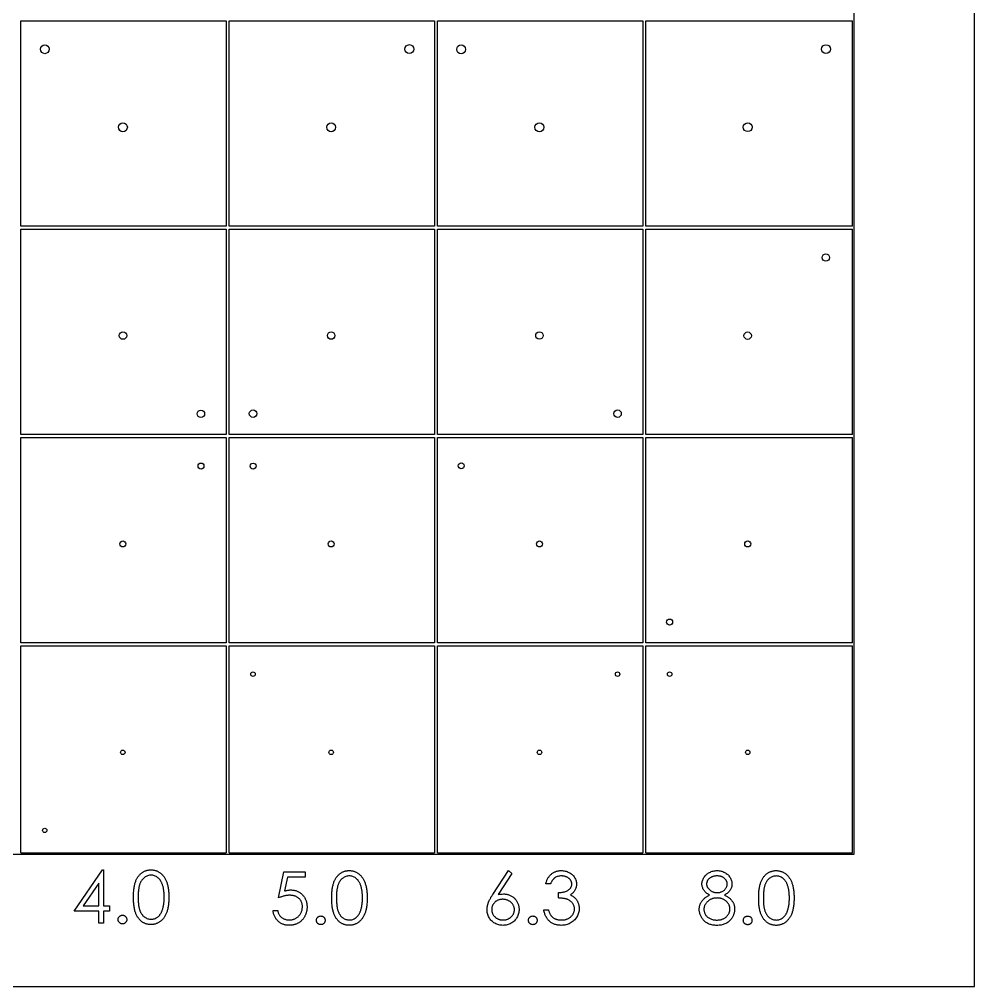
# Model space of a CAD drawing. Header units: millimetres. Extents: x -115 to 115, y -70 to 70.
# Drawn here: x 50.8 to 115, y -70 to -5 of the extents above; entities that cross this region are included whole.
import ezdxf

# ---------------------------------------------------------------- set-up
doc = ezdxf.new("R2010")
doc.units = ezdxf.units.MM

msp = doc.modelspace()

# ---------------------------------------------------------------- linework, layer by layer
at = {"color": 7, "linetype": 'Continuous', "lineweight": 25}
for p, q in [((115, -70), (115, 70)), ((106.893, -61.1), (106.893, 65.1)), ((50.893, -18.9), (50.893, -5.1)), ((50.893, -5.1), (64.693, -5.1)), ((64.693, -5.1), (64.693, -18.9)), ((64.893, -18.9), (64.893, -5.1)), ((64.893, -5.1), (78.693, -5.1)), ((78.693, -5.1), (78.693, -18.9)), ((78.893, -18.9), (78.893, -5.1)), ((78.893, -5.1), (92.693, -5.1)), ((92.693, -5.1), (92.693, -18.9)), ((92.893, -5.1), (106.793, -5.1)), ((92.893, -18.9), (92.893, -5.1)), ((106.793, -18.9), (106.793, -5.1)), ((64.693, -18.9), (50.893, -18.9)), ((50.893, -32.9), (50.893, -19.1)), ((50.893, -19.1), (64.693, -19.1)), ((64.693, -19.1), (64.693, -32.9)), ((78.693, -18.9), (64.893, -18.9)), ((64.893, -19.1), (78.693, -19.1)), ((64.893, -32.9), (64.893, -19.1)), ((78.693, -19.1), (78.693, -32.9)), ((92.693, -18.9), (78.893, -18.9)), ((78.893, -32.9), (78.893, -19.1)), ((78.893, -19.1), (92.693, -19.1)), ((92.693, -19.1), (92.693, -32.9)), ((106.793, -18.9), (92.893, -18.9)), ((92.893, -19.1), (106.793, -19.1)), ((92.893, -32.9), (92.893, -19.1)), ((106.793, -32.9), (106.793, -19.1)), ((64.693, -32.9), (50.893, -32.9)), ((50.893, -33.1), (64.693, -33.1)), ((50.893, -46.9), (50.893, -33.1)), ((64.693, -33.1), (64.693, -46.9)), ((78.693, -32.9), (64.893, -32.9)), ((64.893, -46.9), (64.893, -33.1)), ((64.893, -33.1), (78.693, -33.1)), ((78.693, -33.1), (78.693, -46.9)), ((92.693, -32.9), (78.893, -32.9)), ((78.893, -46.9), (78.893, -33.1)), ((78.893, -33.1), (92.693, -33.1)), ((92.693, -33.1), (92.693, -46.9)), ((106.793, -32.9), (92.893, -32.9)), ((92.893, -33.1), (106.793, -33.1)), ((92.893, -46.9), (92.893, -33.1)), ((106.793, -46.9), (106.793, -33.1)), ((64.693, -46.9), (50.893, -46.9)), ((50.893, -47.1), (64.693, -47.1)), ((50.893, -61), (50.893, -47.1)), ((64.693, -47.1), (64.693, -61)), ((78.693, -46.9), (64.893, -46.9)), ((64.893, -61), (64.893, -47.1)), ((64.893, -47.1), (78.693, -47.1)), ((78.693, -47.1), (78.693, -61)), ((92.693, -46.9), (78.893, -46.9)), ((78.893, -61), (78.893, -47.1)), ((78.893, -47.1), (92.693, -47.1)), ((92.693, -47.1), (92.693, -61)), ((106.793, -46.9), (92.893, -46.9)), ((92.893, -61), (92.893, -47.1)), ((92.893, -47.1), (106.793, -47.1)), ((106.793, -61), (106.793, -47.1)), ((-103.307, -61.1), (106.893, -61.1)), ((50.893, -61), (64.693, -61)), ((64.893, -61), (78.693, -61)), ((78.893, -61), (92.693, -61)), ((92.893, -61), (106.793, -61)), ((54.471, -64.932), (56.382, -62.15)), ((56.382, -62.15), (56.446, -62.15)), ((56.446, -62.15), (56.446, -64.573)), ((68.201, -64.039), (68.56, -62.289)), ((68.56, -62.289), (69.996, -62.289)), ((69.996, -62.289), (69.996, -62.648)), ((82.618, -63.798), (83.662, -62.201)), ((83.904, -62.391), (82.979, -63.805)), ((83.662, -62.201), (83.904, -62.391)), ((68.806, -62.648), (68.617, -63.569)), ((69.996, -62.648), (68.806, -62.648)), ((56.132, -63.053), (55.088, -64.573)), ((56.132, -64.573), (56.132, -63.053)), ((86.489, -63.098), (86.175, -63.098)), ((87.028, -64.041), (87.028, -63.682)), ((56.132, -64.932), (54.471, -64.932)), ((55.088, -64.573), (56.132, -64.573)), ((56.132, -65.74), (56.132, -64.932)), ((56.446, -64.573), (56.85, -64.573)), ((56.446, -64.932), (56.446, -65.74)), ((56.85, -64.932), (56.446, -64.932)), ((56.85, -64.573), (56.85, -64.932)), ((67.842, -64.892), (68.156, -64.892)), ((86.04, -64.848), (86.355, -64.848)), ((56.446, -65.74), (56.132, -65.74)), ((-115, -70), (115, -70))]:
    msp.add_line(p, q, dxfattribs=at)
for centre, radius in [((52.507, -7.007), 0.3), ((77.009, -7.001), 0.3), ((80.487, -7.018), 0.3), ((105.008, -7.002), 0.3), ((57.752, -12.251), 0.3), ((71.751, -12.256), 0.3), ((85.748, -12.256), 0.3), ((99.75, -12.246), 0.3), ((104.998, -21.008), 0.25), ((85.746, -26.246), 0.25), ((57.759, -26.252), 0.25), ((71.75, -26.251), 0.25), ((99.745, -26.258), 0.25), ((62.998, -31.509), 0.25), ((66.5, -31.496), 0.25), ((91.001, -31.499), 0.25), ((63.003, -35.017), 0.2), ((66.503, -35.019), 0.2), ((80.493, -35), 0.2), ((57.749, -40.251), 0.2), ((71.749, -40.252), 0.2), ((85.753, -40.25), 0.2), ((99.749, -40.25), 0.2), ((94.499, -45.499), 0.2), ((66.5, -49), 0.15), ((91, -49.001), 0.15), ((94.499, -49.001), 0.15), ((57.746, -54.253), 0.15), ((71.75, -54.253), 0.15), ((85.751, -54.253), 0.15), ((99.75, -54.251), 0.15), ((52.5, -59.501), 0.15)]:
    msp.add_circle(centre, radius, dxfattribs=at)
for points, knots in [([(58.465, -63.991), (58.465, -63.935), (58.466, -63.826), (58.473, -63.667), (58.485, -63.518), (58.501, -63.379), (58.521, -63.25), (58.547, -63.131), (58.577, -63.021), (58.611, -62.921), (58.65, -62.828), (58.693, -62.742), (58.74, -62.661), (58.79, -62.586), (58.845, -62.517), (58.902, -62.454), (58.964, -62.397), (59.03, -62.345), (59.099, -62.299), (59.169, -62.259), (59.242, -62.225), (59.317, -62.198), (59.394, -62.176), (59.473, -62.161), (59.553, -62.151), (59.608, -62.151), (59.635, -62.15)], [0, 0, 0, 0, 0.068595, 0.133246, 0.194313, 0.251279, 0.304513, 0.354235, 0.400481, 0.443411, 0.484015, 0.523252, 0.561042, 0.5979, 0.633518, 0.668314, 0.702496, 0.736685, 0.770293, 0.803437, 0.835913, 0.86846, 0.900847, 0.933467, 0.966258, 1, 1, 1, 1]), ([(59.635, -62.15), (59.663, -62.151), (59.718, -62.152), (59.8, -62.161), (59.88, -62.176), (59.958, -62.198), (60.034, -62.225), (60.108, -62.259), (60.18, -62.299), (60.25, -62.346), (60.317, -62.398), (60.38, -62.457), (60.44, -62.521), (60.497, -62.592), (60.549, -62.669), (60.598, -62.752), (60.643, -62.842), (60.685, -62.937), (60.722, -63.04), (60.755, -63.151), (60.782, -63.271), (60.805, -63.398), (60.822, -63.535), (60.835, -63.679), (60.841, -63.833), (60.843, -63.937), (60.843, -63.991)], [0, 0, 0, 0, 0.033788, 0.067194, 0.099862, 0.132567, 0.165151, 0.197913, 0.231319, 0.265083, 0.299255, 0.334399, 0.369943, 0.406284, 0.444064, 0.482998, 0.523354, 0.565537, 0.609613, 0.656391, 0.705885, 0.758325, 0.813832, 0.872795, 0.934722, 1, 1, 1, 1]), ([(71.791, -64.041), (71.791, -63.985), (71.792, -63.876), (71.799, -63.717), (71.811, -63.568), (71.827, -63.429), (71.847, -63.3), (71.873, -63.18), (71.903, -63.071), (71.937, -62.97), (71.976, -62.878), (72.019, -62.791), (72.066, -62.711), (72.116, -62.636), (72.171, -62.567), (72.228, -62.503), (72.29, -62.447), (72.356, -62.395), (72.425, -62.349), (72.495, -62.309), (72.568, -62.275), (72.643, -62.248), (72.72, -62.226), (72.799, -62.211), (72.879, -62.201), (72.934, -62.2), (72.961, -62.2)], [0, 0, 0, 0, 0.068595, 0.133246, 0.194313, 0.251279, 0.304513, 0.354235, 0.400481, 0.443411, 0.484015, 0.523252, 0.561042, 0.5979, 0.633518, 0.668314, 0.702496, 0.736685, 0.770293, 0.803437, 0.835913, 0.86846, 0.900847, 0.933467, 0.966258, 1, 1, 1, 1]), ([(72.961, -62.2), (72.989, -62.2), (73.044, -62.201), (73.126, -62.211), (73.206, -62.226), (73.284, -62.248), (73.36, -62.275), (73.434, -62.309), (73.506, -62.349), (73.576, -62.396), (73.643, -62.447), (73.706, -62.506), (73.766, -62.571), (73.823, -62.642), (73.875, -62.719), (73.924, -62.802), (73.969, -62.891), (74.011, -62.987), (74.048, -63.09), (74.081, -63.201), (74.108, -63.32), (74.131, -63.448), (74.148, -63.584), (74.161, -63.729), (74.167, -63.882), (74.169, -63.987), (74.169, -64.041)], [0, 0, 0, 0, 0.033788, 0.067194, 0.099862, 0.132567, 0.165151, 0.197913, 0.231319, 0.265083, 0.299255, 0.334399, 0.369943, 0.406284, 0.444064, 0.482998, 0.523354, 0.565537, 0.609613, 0.656391, 0.705885, 0.758325, 0.813832, 0.872795, 0.934722, 1, 1, 1, 1]), ([(86.175, -63.098), (86.184, -63.063), (86.2, -62.994), (86.235, -62.896), (86.273, -62.803), (86.318, -62.717), (86.368, -62.636), (86.424, -62.562), (86.486, -62.494), (86.553, -62.433), (86.625, -62.378), (86.7, -62.331), (86.778, -62.291), (86.86, -62.258), (86.945, -62.233), (87.033, -62.214), (87.124, -62.203), (87.186, -62.202), (87.217, -62.201)], [0, 0, 0, 0, 0.072625, 0.141977, 0.208985, 0.273957, 0.336889, 0.398745, 0.460116, 0.520825, 0.580994, 0.640152, 0.698622, 0.757271, 0.816427, 0.876254, 0.937165, 1, 1, 1, 1]), ([(87.217, -62.201), (87.263, -62.202), (87.353, -62.205), (87.486, -62.23), (87.614, -62.269), (87.736, -62.324), (87.849, -62.391), (87.95, -62.471), (88.036, -62.562), (88.109, -62.663), (88.166, -62.771), (88.209, -62.881), (88.234, -62.995), (88.237, -63.072), (88.239, -63.11)], [0, 0, 0, 0, 0.090254, 0.17854, 0.266093, 0.354631, 0.441886, 0.525747, 0.608114, 0.690197, 0.770821, 0.848326, 0.924012, 1, 1, 1, 1]), ([(96.67, -63.1), (96.672, -63.063), (96.675, -62.988), (96.702, -62.877), (96.745, -62.767), (96.804, -62.66), (96.877, -62.559), (96.965, -62.468), (97.066, -62.389), (97.178, -62.322), (97.3, -62.268), (97.428, -62.231), (97.56, -62.206), (97.65, -62.204), (97.696, -62.202)], [0, 0, 0, 0, 0.074058, 0.14887, 0.226668, 0.307735, 0.391157, 0.473929, 0.557928, 0.644989, 0.733364, 0.821092, 0.909287, 1, 1, 1, 1]), ([(97.696, -62.202), (97.74, -62.204), (97.828, -62.207), (97.957, -62.23), (98.08, -62.27), (98.198, -62.324), (98.307, -62.39), (98.404, -62.471), (98.489, -62.561), (98.56, -62.662), (98.618, -62.769), (98.658, -62.88), (98.684, -62.994), (98.688, -63.072), (98.689, -63.11)], [0, 0, 0, 0, 0.08941, 0.176306, 0.262626, 0.349446, 0.435498, 0.518928, 0.601355, 0.684256, 0.765807, 0.844877, 0.92228, 1, 1, 1, 1]), ([(100.484, -64.043), (100.484, -63.987), (100.485, -63.878), (100.492, -63.72), (100.504, -63.571), (100.52, -63.431), (100.54, -63.302), (100.566, -63.183), (100.596, -63.073), (100.63, -62.973), (100.669, -62.88), (100.712, -62.794), (100.759, -62.714), (100.809, -62.639), (100.864, -62.57), (100.921, -62.506), (100.983, -62.449), (101.049, -62.397), (101.118, -62.352), (101.188, -62.312), (101.261, -62.278), (101.336, -62.251), (101.413, -62.228), (101.492, -62.213), (101.572, -62.204), (101.627, -62.203), (101.654, -62.202)], [0, 0, 0, 0, 0.068595, 0.133246, 0.194313, 0.251279, 0.304513, 0.354235, 0.400481, 0.443411, 0.484015, 0.523252, 0.561042, 0.5979, 0.633518, 0.668314, 0.702496, 0.736685, 0.770293, 0.803437, 0.835913, 0.86846, 0.900847, 0.933467, 0.966258, 1, 1, 1, 1]), ([(101.654, -62.202), (101.682, -62.203), (101.737, -62.204), (101.819, -62.213), (101.899, -62.229), (101.977, -62.25), (102.053, -62.278), (102.127, -62.312), (102.199, -62.351), (102.269, -62.398), (102.336, -62.45), (102.399, -62.509), (102.459, -62.574), (102.516, -62.644), (102.568, -62.721), (102.617, -62.804), (102.662, -62.894), (102.704, -62.989), (102.741, -63.092), (102.775, -63.203), (102.801, -63.323), (102.824, -63.451), (102.841, -63.587), (102.854, -63.732), (102.86, -63.885), (102.862, -63.99), (102.862, -64.043)], [0, 0, 0, 0, 0.033788, 0.067194, 0.099862, 0.132567, 0.165151, 0.197913, 0.231319, 0.265083, 0.299255, 0.334399, 0.369943, 0.406284, 0.444064, 0.482998, 0.523354, 0.565537, 0.609613, 0.656391, 0.705885, 0.758325, 0.813832, 0.872795, 0.934722, 1, 1, 1, 1]), ([(59.646, -62.509), (59.607, -62.511), (59.53, -62.515), (59.415, -62.544), (59.305, -62.594), (59.218, -62.649), (59.151, -62.701), (59.104, -62.746), (59.06, -62.796), (59.019, -62.851), (58.981, -62.909), (58.946, -62.972), (58.915, -63.04), (58.886, -63.112), (58.86, -63.192), (58.839, -63.28), (58.82, -63.376), (58.806, -63.482), (58.794, -63.596), (58.786, -63.72), (58.78, -63.852), (58.779, -63.943), (58.779, -63.99)], [0, 0, 0, 0, 0.060387, 0.120883, 0.182755, 0.247811, 0.281299, 0.315088, 0.349702, 0.384857, 0.420966, 0.458511, 0.497175, 0.537602, 0.580503, 0.627468, 0.678388, 0.733983, 0.793747, 0.857714, 0.926698, 1, 1, 1, 1]), ([(60.529, -63.99), (60.529, -63.948), (60.528, -63.865), (60.523, -63.745), (60.513, -63.63), (60.501, -63.522), (60.484, -63.419), (60.465, -63.321), (60.44, -63.23), (60.413, -63.145), (60.382, -63.065), (60.348, -62.991), (60.312, -62.922), (60.272, -62.859), (60.23, -62.801), (60.185, -62.749), (60.137, -62.702), (60.07, -62.649), (59.983, -62.594), (59.874, -62.544), (59.761, -62.515), (59.684, -62.511), (59.646, -62.509)], [0, 0, 0, 0, 0.065681, 0.128486, 0.188175, 0.245106, 0.299448, 0.350823, 0.399942, 0.446672, 0.491255, 0.533376, 0.573853, 0.612526, 0.649597, 0.685532, 0.720106, 0.753838, 0.818925, 0.880493, 0.940311, 1, 1, 1, 1]), ([(72.972, -62.559), (72.933, -62.561), (72.856, -62.565), (72.741, -62.594), (72.631, -62.644), (72.544, -62.698), (72.477, -62.751), (72.43, -62.796), (72.386, -62.846), (72.345, -62.9), (72.307, -62.959), (72.272, -63.022), (72.241, -63.09), (72.212, -63.162), (72.186, -63.242), (72.165, -63.33), (72.146, -63.426), (72.132, -63.532), (72.119, -63.646), (72.112, -63.769), (72.105, -63.901), (72.105, -63.993), (72.105, -64.039)], [0, 0, 0, 0, 0.0603866, 0.1208832, 0.1827546, 0.247811, 0.2812991, 0.3150876, 0.3497024, 0.3848566, 0.4209662, 0.4585112, 0.4971747, 0.537602, 0.580503, 0.6274675, 0.6783882, 0.7339832, 0.7937467, 0.8577137, 0.9266979, 1, 1, 1, 1]), ([(73.855, -64.039), (73.855, -63.997), (73.854, -63.915), (73.849, -63.795), (73.839, -63.68), (73.827, -63.571), (73.81, -63.468), (73.791, -63.371), (73.766, -63.28), (73.739, -63.194), (73.708, -63.114), (73.674, -63.04), (73.638, -62.972), (73.598, -62.908), (73.556, -62.85), (73.511, -62.799), (73.463, -62.752), (73.396, -62.698), (73.309, -62.644), (73.2, -62.594), (73.087, -62.565), (73.01, -62.561), (72.972, -62.559)], [0, 0, 0, 0, 0.065681, 0.128486, 0.188175, 0.245106, 0.299448, 0.350823, 0.399942, 0.446672, 0.491255, 0.533376, 0.573853, 0.612526, 0.649597, 0.685532, 0.720106, 0.753838, 0.818925, 0.880493, 0.940311, 1, 1, 1, 1]), ([(87.221, -62.56), (87.181, -62.561), (87.103, -62.564), (86.991, -62.588), (86.887, -62.626), (86.807, -62.671), (86.748, -62.716), (86.706, -62.755), (86.665, -62.798), (86.627, -62.849), (86.589, -62.903), (86.554, -62.963), (86.52, -63.029), (86.5, -63.075), (86.489, -63.098)], [0, 0, 0, 0, 0.122712, 0.239685, 0.351816, 0.463766, 0.520818, 0.579448, 0.640604, 0.705298, 0.773634, 0.844669, 0.920057, 1, 1, 1, 1]), ([(87.925, -63.109), (87.925, -63.091), (87.924, -63.054), (87.913, -63.001), (87.898, -62.95), (87.876, -62.9), (87.848, -62.852), (87.813, -62.807), (87.772, -62.763), (87.725, -62.722), (87.675, -62.684), (87.62, -62.651), (87.561, -62.623), (87.5, -62.599), (87.434, -62.582), (87.366, -62.569), (87.295, -62.562), (87.246, -62.56), (87.221, -62.56)], [0, 0, 0, 0, 0.055275, 0.109966, 0.163247, 0.218076, 0.273301, 0.330909, 0.390995, 0.454176, 0.518862, 0.583311, 0.648517, 0.715031, 0.782502, 0.852323, 0.924928, 1, 1, 1, 1]), ([(97.678, -62.561), (97.654, -62.562), (97.606, -62.563), (97.535, -62.57), (97.468, -62.583), (97.404, -62.6), (97.343, -62.623), (97.286, -62.651), (97.232, -62.684), (97.181, -62.721), (97.135, -62.762), (97.095, -62.805), (97.061, -62.851), (97.032, -62.897), (97.011, -62.947), (96.996, -62.998), (96.985, -63.051), (96.985, -63.087), (96.984, -63.105)], [0, 0, 0, 0, 0.075243, 0.147209, 0.216447, 0.284025, 0.350655, 0.415031, 0.47963, 0.544652, 0.608044, 0.667828, 0.725114, 0.780992, 0.835527, 0.889438, 0.944072, 1, 1, 1, 1]), ([(98.375, -63.098), (98.375, -63.082), (98.374, -63.049), (98.365, -63), (98.35, -62.952), (98.331, -62.905), (98.305, -62.86), (98.275, -62.815), (98.238, -62.772), (98.197, -62.729), (98.15, -62.69), (98.097, -62.655), (98.04, -62.626), (97.977, -62.602), (97.909, -62.584), (97.837, -62.571), (97.759, -62.563), (97.706, -62.562), (97.678, -62.561)], [0, 0, 0, 0, 0.050902, 0.101034, 0.151084, 0.203062, 0.256248, 0.310847, 0.368769, 0.430015, 0.49252, 0.556049, 0.621996, 0.690192, 0.761385, 0.836356, 0.915487, 1, 1, 1, 1]), ([(101.665, -62.561), (101.626, -62.563), (101.549, -62.567), (101.434, -62.596), (101.324, -62.646), (101.237, -62.701), (101.17, -62.753), (101.123, -62.799), (101.079, -62.848), (101.038, -62.903), (101, -62.961), (100.965, -63.024), (100.934, -63.092), (100.905, -63.165), (100.879, -63.244), (100.858, -63.332), (100.839, -63.429), (100.825, -63.534), (100.813, -63.649), (100.805, -63.772), (100.799, -63.904), (100.798, -63.995), (100.798, -64.042)], [0, 0, 0, 0, 0.0603866, 0.1208832, 0.1827546, 0.247811, 0.2812991, 0.3150876, 0.3497024, 0.3848566, 0.4209662, 0.4585112, 0.4971747, 0.537602, 0.580503, 0.6274675, 0.6783882, 0.7339832, 0.7937467, 0.8577137, 0.9266979, 1, 1, 1, 1]), ([(102.548, -64.042), (102.548, -64), (102.547, -63.918), (102.542, -63.797), (102.532, -63.683), (102.52, -63.574), (102.503, -63.471), (102.484, -63.374), (102.459, -63.283), (102.432, -63.197), (102.401, -63.117), (102.367, -63.043), (102.331, -62.974), (102.292, -62.911), (102.25, -62.853), (102.204, -62.801), (102.156, -62.754), (102.089, -62.701), (102.002, -62.646), (101.893, -62.596), (101.78, -62.567), (101.703, -62.563), (101.665, -62.561)], [0, 0, 0, 0, 0.065681, 0.128486, 0.188175, 0.245106, 0.299448, 0.350823, 0.399942, 0.446672, 0.491255, 0.533376, 0.573853, 0.612526, 0.649597, 0.685532, 0.720106, 0.753838, 0.818925, 0.880493, 0.940311, 1, 1, 1, 1]), ([(68.617, -63.569), (68.654, -63.559), (68.726, -63.539), (68.832, -63.517), (68.932, -63.504), (68.998, -63.502), (69.029, -63.501)], [0, 0, 0, 0, 0.275068, 0.532901, 0.773973, 1, 1, 1, 1]), ([(69.029, -63.501), (69.068, -63.502), (69.145, -63.504), (69.258, -63.52), (69.365, -63.545), (69.467, -63.58), (69.564, -63.625), (69.655, -63.681), (69.741, -63.746), (69.821, -63.822), (69.893, -63.905), (69.957, -63.994), (70.011, -64.088), (70.055, -64.189), (70.09, -64.295), (70.113, -64.407), (70.128, -64.525), (70.13, -64.605), (70.131, -64.646)], [0, 0, 0, 0, 0.065808, 0.129394, 0.190894, 0.251281, 0.310815, 0.370371, 0.430768, 0.492881, 0.555104, 0.616067, 0.677256, 0.73826, 0.800762, 0.864778, 0.931045, 1, 1, 1, 1]), ([(87.028, -63.682), (87.071, -63.681), (87.156, -63.68), (87.28, -63.662), (87.398, -63.638), (87.509, -63.601), (87.609, -63.558), (87.696, -63.508), (87.769, -63.453), (87.827, -63.391), (87.871, -63.325), (87.902, -63.256), (87.921, -63.183), (87.924, -63.134), (87.925, -63.109)], [0, 0, 0, 0, 0.110166, 0.215787, 0.318027, 0.417574, 0.51165, 0.596162, 0.672935, 0.74367, 0.810677, 0.874059, 0.936696, 1, 1, 1, 1]), ([(88.239, -63.11), (88.238, -63.147), (88.236, -63.22), (88.216, -63.325), (88.184, -63.425), (88.139, -63.519), (88.08, -63.607), (88.01, -63.688), (87.926, -63.764), (87.863, -63.808), (87.83, -63.83)], [0, 0, 0, 0, 0.1280675, 0.2506083, 0.3706302, 0.4900722, 0.6103748, 0.7343131, 0.8632165, 1, 1, 1, 1]), ([(97.181, -63.842), (97.141, -63.82), (97.062, -63.777), (96.958, -63.698), (96.869, -63.613), (96.796, -63.52), (96.739, -63.421), (96.7, -63.317), (96.674, -63.21), (96.671, -63.137), (96.67, -63.1)], [0, 0, 0, 0, 0.14586, 0.282426, 0.41085, 0.535029, 0.654701, 0.770133, 0.884556, 1, 1, 1, 1]), ([(96.984, -63.105), (96.985, -63.124), (96.986, -63.16), (96.997, -63.213), (97.012, -63.266), (97.037, -63.316), (97.067, -63.366), (97.103, -63.414), (97.147, -63.46), (97.196, -63.505), (97.249, -63.547), (97.306, -63.583), (97.365, -63.614), (97.426, -63.639), (97.489, -63.659), (97.554, -63.673), (97.622, -63.682), (97.668, -63.683), (97.691, -63.683)], [0, 0, 0, 0, 0.054564, 0.107826, 0.161924, 0.21751, 0.274498, 0.334815, 0.397555, 0.464755, 0.532901, 0.600097, 0.665354, 0.731084, 0.796883, 0.863292, 0.930831, 1, 1, 1, 1]), ([(97.691, -63.683), (97.721, -63.682), (97.78, -63.68), (97.867, -63.664), (97.952, -63.639), (98.034, -63.604), (98.11, -63.561), (98.177, -63.508), (98.236, -63.449), (98.286, -63.383), (98.324, -63.312), (98.354, -63.242), (98.372, -63.17), (98.374, -63.122), (98.375, -63.098)], [0, 0, 0, 0, 0.08969, 0.178494, 0.266838, 0.356558, 0.445334, 0.530806, 0.614076, 0.697707, 0.779142, 0.855354, 0.928557, 1, 1, 1, 1]), ([(98.689, -63.11), (98.688, -63.148), (98.685, -63.223), (98.661, -63.332), (98.621, -63.433), (98.567, -63.529), (98.496, -63.618), (98.409, -63.7), (98.308, -63.777), (98.232, -63.82), (98.192, -63.842)], [0, 0, 0, 0, 0.121904, 0.2394126, 0.3554101, 0.4720907, 0.592859, 0.7187035, 0.8548924, 1, 1, 1, 1]), ([(59.635, -65.83), (59.608, -65.829), (59.553, -65.828), (59.473, -65.819), (59.394, -65.803), (59.318, -65.782), (59.243, -65.756), (59.171, -65.722), (59.101, -65.682), (59.033, -65.637), (58.968, -65.586), (58.905, -65.529), (58.848, -65.466), (58.794, -65.396), (58.743, -65.322), (58.696, -65.241), (58.653, -65.154), (58.613, -65.06), (58.578, -64.959), (58.547, -64.849), (58.523, -64.729), (58.502, -64.6), (58.485, -64.461), (58.473, -64.313), (58.466, -64.155), (58.465, -64.047), (58.465, -63.991)], [0, 0, 0, 0, 0.033787, 0.066622, 0.099285, 0.131361, 0.163585, 0.196104, 0.228902, 0.262158, 0.295991, 0.330218, 0.36506, 0.400951, 0.43762, 0.475708, 0.515381, 0.556414, 0.599765, 0.646424, 0.696431, 0.749782, 0.806573, 0.867436, 0.931887, 1, 1, 1, 1]), ([(58.779, -63.99), (58.779, -64.037), (58.78, -64.127), (58.786, -64.259), (58.794, -64.382), (58.804, -64.496), (58.82, -64.601), (58.838, -64.698), (58.86, -64.786), (58.885, -64.866), (58.914, -64.938), (58.946, -65.006), (58.98, -65.069), (59.018, -65.128), (59.059, -65.182), (59.103, -65.232), (59.152, -65.277), (59.218, -65.331), (59.306, -65.386), (59.416, -65.434), (59.53, -65.465), (59.607, -65.469), (59.646, -65.471)], [0, 0, 0, 0, 0.072951, 0.141584, 0.205926, 0.265301, 0.320597, 0.371817, 0.41879, 0.461699, 0.502134, 0.540804, 0.578181, 0.614297, 0.649678, 0.684299, 0.718359, 0.752081, 0.817652, 0.879722, 0.939966, 1, 1, 1, 1]), ([(60.843, -63.991), (60.843, -64.045), (60.841, -64.149), (60.835, -64.302), (60.822, -64.446), (60.806, -64.581), (60.783, -64.708), (60.756, -64.827), (60.725, -64.938), (60.687, -65.04), (60.646, -65.135), (60.601, -65.224), (60.552, -65.307), (60.5, -65.384), (60.444, -65.455), (60.383, -65.52), (60.319, -65.579), (60.252, -65.632), (60.181, -65.678), (60.11, -65.719), (60.035, -65.752), (59.959, -65.781), (59.881, -65.803), (59.8, -65.818), (59.718, -65.828), (59.663, -65.829), (59.635, -65.83)], [0, 0, 0, 0, 0.065063, 0.126773, 0.185516, 0.240765, 0.29298, 0.34225, 0.388919, 0.432776, 0.474628, 0.514775, 0.553606, 0.591426, 0.628028, 0.663804, 0.698984, 0.733591, 0.767628, 0.801208, 0.834264, 0.866981, 0.89972, 0.932702, 0.966176, 1, 1, 1, 1]), ([(60.397, -64.87), (60.407, -64.838), (60.429, -64.775), (60.456, -64.677), (60.478, -64.573), (60.498, -64.466), (60.511, -64.354), (60.522, -64.237), (60.528, -64.115), (60.529, -64.032), (60.529, -63.99)], [0, 0, 0, 0, 0.110588, 0.224542, 0.342503, 0.464324, 0.590756, 0.722227, 0.858843, 1, 1, 1, 1]), ([(68.973, -63.86), (68.945, -63.861), (68.889, -63.862), (68.803, -63.871), (68.713, -63.885), (68.619, -63.904), (68.52, -63.93), (68.418, -63.961), (68.31, -63.998), (68.238, -64.025), (68.201, -64.039)], [0, 0, 0, 0, 0.102203, 0.211023, 0.3251, 0.446502, 0.573788, 0.708901, 0.850358, 1, 1, 1, 1]), ([(69.817, -64.633), (69.816, -64.605), (69.815, -64.55), (69.804, -64.469), (69.786, -64.393), (69.76, -64.321), (69.728, -64.253), (69.689, -64.188), (69.641, -64.129), (69.587, -64.074), (69.528, -64.023), (69.463, -63.979), (69.392, -63.943), (69.318, -63.911), (69.238, -63.889), (69.154, -63.872), (69.065, -63.862), (69.004, -63.861), (68.973, -63.86)], [0, 0, 0, 0, 0.065351, 0.127916, 0.18836, 0.247216, 0.30563, 0.36377, 0.422661, 0.482687, 0.5433, 0.604118, 0.664965, 0.727413, 0.791468, 0.858055, 0.927037, 1, 1, 1, 1]), ([(72.961, -65.879), (72.934, -65.879), (72.879, -65.878), (72.799, -65.868), (72.72, -65.853), (72.644, -65.832), (72.569, -65.805), (72.497, -65.771), (72.427, -65.732), (72.359, -65.687), (72.294, -65.636), (72.231, -65.579), (72.174, -65.515), (72.12, -65.446), (72.069, -65.371), (72.022, -65.29), (71.979, -65.203), (71.939, -65.11), (71.904, -65.009), (71.873, -64.899), (71.849, -64.779), (71.828, -64.65), (71.811, -64.511), (71.799, -64.363), (71.792, -64.205), (71.791, -64.097), (71.791, -64.041)], [0, 0, 0, 0, 0.033787, 0.066622, 0.099285, 0.131361, 0.163585, 0.196104, 0.228902, 0.262158, 0.295991, 0.330218, 0.36506, 0.400951, 0.43762, 0.475708, 0.515381, 0.556414, 0.599765, 0.646424, 0.696431, 0.749782, 0.806573, 0.867436, 0.931887, 1, 1, 1, 1]), ([(72.105, -64.039), (72.105, -64.086), (72.105, -64.177), (72.112, -64.309), (72.12, -64.432), (72.13, -64.546), (72.146, -64.651), (72.164, -64.748), (72.185, -64.836), (72.211, -64.915), (72.24, -64.988), (72.272, -65.056), (72.306, -65.119), (72.344, -65.178), (72.385, -65.231), (72.429, -65.282), (72.477, -65.327), (72.544, -65.38), (72.632, -65.436), (72.742, -65.484), (72.856, -65.514), (72.933, -65.518), (72.972, -65.52)], [0, 0, 0, 0, 0.072951, 0.141584, 0.205926, 0.265301, 0.320597, 0.371817, 0.41879, 0.461699, 0.502134, 0.540804, 0.578181, 0.614297, 0.649678, 0.684299, 0.718359, 0.752081, 0.817652, 0.879722, 0.939966, 1, 1, 1, 1]), ([(74.169, -64.041), (74.169, -64.094), (74.167, -64.199), (74.161, -64.351), (74.148, -64.495), (74.132, -64.631), (74.109, -64.758), (74.082, -64.877), (74.051, -64.988), (74.013, -65.09), (73.972, -65.185), (73.927, -65.274), (73.878, -65.357), (73.826, -65.434), (73.77, -65.505), (73.709, -65.57), (73.645, -65.629), (73.578, -65.682), (73.507, -65.728), (73.435, -65.769), (73.361, -65.802), (73.285, -65.831), (73.207, -65.852), (73.126, -65.867), (73.044, -65.878), (72.989, -65.879), (72.961, -65.879)], [0, 0, 0, 0, 0.065063, 0.126773, 0.185516, 0.240765, 0.29298, 0.34225, 0.388919, 0.432776, 0.474628, 0.514775, 0.553606, 0.591426, 0.628028, 0.663804, 0.698984, 0.733591, 0.767628, 0.801208, 0.834264, 0.866981, 0.89972, 0.932702, 0.966176, 1, 1, 1, 1]), ([(73.723, -64.919), (73.733, -64.888), (73.755, -64.825), (73.782, -64.726), (73.804, -64.623), (73.824, -64.516), (73.837, -64.403), (73.848, -64.286), (73.854, -64.164), (73.855, -64.082), (73.855, -64.039)], [0, 0, 0, 0, 0.110588, 0.224542, 0.342503, 0.464324, 0.590756, 0.722227, 0.858843, 1, 1, 1, 1]), ([(82.226, -64.815), (82.228, -64.779), (82.23, -64.705), (82.247, -64.594), (82.274, -64.48), (82.304, -64.383), (82.336, -64.304), (82.363, -64.24), (82.396, -64.174), (82.431, -64.104), (82.472, -64.032), (82.516, -63.956), (82.566, -63.878), (82.6, -63.825), (82.618, -63.798)], [0, 0, 0, 0, 0.097818, 0.199726, 0.305276, 0.415811, 0.474472, 0.537274, 0.603657, 0.674299, 0.749834, 0.828598, 0.912378, 1, 1, 1, 1]), ([(83.276, -64.13), (83.249, -64.131), (83.197, -64.133), (83.121, -64.142), (83.048, -64.158), (82.979, -64.179), (82.915, -64.208), (82.854, -64.244), (82.797, -64.285), (82.744, -64.333), (82.696, -64.384), (82.655, -64.44), (82.619, -64.498), (82.591, -64.558), (82.568, -64.622), (82.552, -64.688), (82.543, -64.757), (82.541, -64.803), (82.54, -64.827)], [0, 0, 0, 0, 0.070599, 0.137901, 0.203196, 0.26679, 0.329106, 0.390654, 0.452653, 0.515748, 0.577926, 0.63893, 0.698351, 0.757296, 0.816394, 0.876267, 0.936817, 1, 1, 1, 1]), ([(82.979, -63.805), (83.041, -63.795), (83.161, -63.776), (83.283, -63.773), (83.342, -63.771)], [0, 0, 0, 0, 0.512659, 1, 1, 1, 1]), ([(84.066, -64.827), (84.066, -64.803), (84.064, -64.757), (84.052, -64.688), (84.035, -64.622), (84.01, -64.558), (83.976, -64.497), (83.936, -64.44), (83.889, -64.384), (83.835, -64.333), (83.776, -64.285), (83.714, -64.244), (83.648, -64.209), (83.58, -64.179), (83.508, -64.158), (83.433, -64.142), (83.356, -64.133), (83.303, -64.131), (83.276, -64.13)], [0, 0, 0, 0, 0.061138, 0.119994, 0.178225, 0.236256, 0.294929, 0.354716, 0.41673, 0.480664, 0.545832, 0.609758, 0.672971, 0.736017, 0.799839, 0.864775, 0.931088, 1, 1, 1, 1]), ([(83.342, -63.771), (83.377, -63.772), (83.447, -63.774), (83.55, -63.789), (83.649, -63.812), (83.743, -63.845), (83.834, -63.887), (83.92, -63.938), (84.002, -64), (84.079, -64.07), (84.149, -64.146), (84.212, -64.228), (84.264, -64.314), (84.306, -64.404), (84.339, -64.499), (84.363, -64.598), (84.377, -64.702), (84.379, -64.773), (84.38, -64.808)], [0, 0, 0, 0, 0.065231, 0.128405, 0.190067, 0.250943, 0.311546, 0.372863, 0.435024, 0.499072, 0.563091, 0.62551, 0.68668, 0.747283, 0.808563, 0.870742, 0.934341, 1, 1, 1, 1]), ([(88.105, -64.781), (88.103, -64.748), (88.1, -64.683), (88.077, -64.588), (88.038, -64.495), (87.985, -64.408), (87.919, -64.328), (87.843, -64.255), (87.755, -64.196), (87.674, -64.155), (87.602, -64.127), (87.541, -64.108), (87.472, -64.092), (87.397, -64.078), (87.314, -64.065), (87.225, -64.055), (87.129, -64.046), (87.062, -64.043), (87.028, -64.041)], [0, 0, 0, 0, 0.066909, 0.133485, 0.201035, 0.271234, 0.34288, 0.413836, 0.485977, 0.56023, 0.599884, 0.644055, 0.691892, 0.744688, 0.801492, 0.862858, 0.929328, 1, 1, 1, 1]), ([(87.83, -63.83), (87.868, -63.848), (87.941, -63.884), (88.042, -63.954), (88.133, -64.034), (88.184, -64.097), (88.21, -64.129)], [0, 0, 0, 0, 0.25388, 0.503009, 0.750291, 1, 1, 1, 1]), ([(88.21, -64.129), (88.227, -64.152), (88.26, -64.198), (88.301, -64.271), (88.339, -64.346), (88.368, -64.423), (88.39, -64.502), (88.406, -64.583), (88.416, -64.666), (88.418, -64.723), (88.419, -64.751)], [0, 0, 0, 0, 0.1281355, 0.2541727, 0.3781116, 0.5017123, 0.6239863, 0.7470956, 0.8728746, 1, 1, 1, 1]), ([(96.491, -64.801), (96.491, -64.777), (96.492, -64.728), (96.5, -64.657), (96.513, -64.587), (96.53, -64.519), (96.554, -64.453), (96.582, -64.388), (96.615, -64.326), (96.653, -64.265), (96.697, -64.206), (96.747, -64.149), (96.804, -64.094), (96.868, -64.04), (96.936, -63.987), (97.012, -63.937), (97.094, -63.887), (97.151, -63.858), (97.181, -63.842)], [0, 0, 0, 0, 0.058854, 0.116315, 0.172675, 0.22878, 0.28458, 0.340257, 0.39663, 0.453507, 0.512318, 0.572648, 0.636022, 0.702363, 0.771483, 0.844184, 0.92007, 1, 1, 1, 1]), ([(97.699, -64.042), (97.667, -64.043), (97.606, -64.044), (97.517, -64.056), (97.431, -64.073), (97.349, -64.098), (97.271, -64.131), (97.197, -64.171), (97.126, -64.218), (97.061, -64.272), (97.001, -64.33), (96.949, -64.392), (96.904, -64.456), (96.868, -64.522), (96.839, -64.591), (96.82, -64.663), (96.807, -64.736), (96.805, -64.787), (96.805, -64.812)], [0, 0, 0, 0, 0.071269, 0.139812, 0.206497, 0.271535, 0.336082, 0.400528, 0.464984, 0.53005, 0.594423, 0.655583, 0.714849, 0.772115, 0.828999, 0.885122, 0.942079, 1, 1, 1, 1]), ([(98.555, -64.779), (98.554, -64.755), (98.552, -64.708), (98.541, -64.638), (98.521, -64.571), (98.493, -64.505), (98.457, -64.442), (98.414, -64.38), (98.362, -64.322), (98.304, -64.265), (98.24, -64.213), (98.173, -64.167), (98.102, -64.128), (98.027, -64.097), (97.949, -64.072), (97.869, -64.055), (97.785, -64.044), (97.728, -64.043), (97.699, -64.042)], [0, 0, 0, 0, 0.057339, 0.113063, 0.169181, 0.225775, 0.283826, 0.343454, 0.405907, 0.471392, 0.538003, 0.603064, 0.667602, 0.732225, 0.797005, 0.863048, 0.930357, 1, 1, 1, 1]), ([(98.192, -63.842), (98.221, -63.857), (98.277, -63.886), (98.356, -63.933), (98.429, -63.983), (98.497, -64.032), (98.559, -64.084), (98.614, -64.138), (98.664, -64.193), (98.707, -64.25), (98.745, -64.309), (98.778, -64.369), (98.807, -64.431), (98.829, -64.496), (98.847, -64.562), (98.86, -64.631), (98.867, -64.701), (98.868, -64.749), (98.869, -64.773)], [0, 0, 0, 0, 0.079525, 0.1551, 0.22722, 0.295911, 0.362056, 0.42552, 0.485813, 0.544495, 0.60146, 0.657841, 0.713974, 0.769468, 0.82613, 0.882885, 0.940701, 1, 1, 1, 1]), ([(101.654, -65.882), (101.627, -65.881), (101.572, -65.88), (101.492, -65.871), (101.413, -65.856), (101.337, -65.834), (101.262, -65.808), (101.19, -65.774), (101.12, -65.734), (101.052, -65.69), (100.987, -65.638), (100.925, -65.582), (100.867, -65.518), (100.813, -65.448), (100.762, -65.374), (100.715, -65.293), (100.672, -65.206), (100.632, -65.113), (100.597, -65.012), (100.566, -64.901), (100.542, -64.781), (100.521, -64.652), (100.504, -64.513), (100.492, -64.365), (100.485, -64.207), (100.484, -64.099), (100.484, -64.043)], [0, 0, 0, 0, 0.033787, 0.066622, 0.099285, 0.131361, 0.163585, 0.196104, 0.228902, 0.262158, 0.295991, 0.330218, 0.36506, 0.400951, 0.43762, 0.475708, 0.515381, 0.556414, 0.599765, 0.646424, 0.696431, 0.749782, 0.806573, 0.867436, 0.931887, 1, 1, 1, 1]), ([(100.798, -64.042), (100.798, -64.089), (100.799, -64.18), (100.805, -64.311), (100.813, -64.434), (100.824, -64.549), (100.839, -64.654), (100.857, -64.751), (100.879, -64.838), (100.904, -64.918), (100.933, -64.991), (100.965, -65.058), (100.999, -65.122), (101.037, -65.18), (101.079, -65.234), (101.123, -65.284), (101.171, -65.329), (101.237, -65.383), (101.325, -65.438), (101.435, -65.487), (101.549, -65.517), (101.626, -65.521), (101.665, -65.523)], [0, 0, 0, 0, 0.072951, 0.141584, 0.205926, 0.265301, 0.320597, 0.371817, 0.41879, 0.461699, 0.502134, 0.540804, 0.578181, 0.614297, 0.649678, 0.684299, 0.718359, 0.752081, 0.817652, 0.879722, 0.939966, 1, 1, 1, 1]), ([(102.862, -64.043), (102.862, -64.097), (102.86, -64.201), (102.854, -64.354), (102.841, -64.498), (102.825, -64.634), (102.802, -64.761), (102.775, -64.879), (102.744, -64.99), (102.706, -65.093), (102.665, -65.188), (102.62, -65.276), (102.571, -65.359), (102.519, -65.436), (102.463, -65.508), (102.402, -65.572), (102.338, -65.631), (102.271, -65.684), (102.201, -65.73), (102.129, -65.771), (102.054, -65.805), (101.978, -65.833), (101.9, -65.855), (101.82, -65.87), (101.738, -65.881), (101.682, -65.881), (101.654, -65.882)], [0, 0, 0, 0, 0.065063, 0.126773, 0.185516, 0.240765, 0.29298, 0.34225, 0.388919, 0.432776, 0.474628, 0.514775, 0.553606, 0.591426, 0.628028, 0.663804, 0.698984, 0.733591, 0.767628, 0.801208, 0.834264, 0.866981, 0.89972, 0.932702, 0.966176, 1, 1, 1, 1]), ([(102.416, -64.922), (102.426, -64.891), (102.448, -64.827), (102.475, -64.729), (102.497, -64.626), (102.517, -64.518), (102.53, -64.406), (102.541, -64.289), (102.547, -64.167), (102.548, -64.084), (102.548, -64.042)], [0, 0, 0, 0, 0.110588, 0.224542, 0.342503, 0.464324, 0.590756, 0.722227, 0.858843, 1, 1, 1, 1]), ([(59.646, -65.471), (59.685, -65.469), (59.762, -65.466), (59.875, -65.435), (59.985, -65.388), (60.071, -65.334), (60.136, -65.281), (60.183, -65.237), (60.226, -65.187), (60.267, -65.133), (60.305, -65.074), (60.339, -65.01), (60.37, -64.942), (60.388, -64.894), (60.397, -64.87)], [0, 0, 0, 0, 0.1128134, 0.2253939, 0.3395948, 0.4596754, 0.5217352, 0.5839258, 0.6481741, 0.713881, 0.7810045, 0.8514509, 0.9240507, 1, 1, 1, 1]), ([(68.91, -65.879), (68.875, -65.879), (68.807, -65.877), (68.706, -65.863), (68.609, -65.843), (68.517, -65.812), (68.429, -65.774), (68.345, -65.725), (68.265, -65.67), (68.19, -65.605), (68.121, -65.534), (68.059, -65.457), (68.004, -65.376), (67.957, -65.289), (67.916, -65.197), (67.884, -65.1), (67.859, -64.998), (67.848, -64.928), (67.842, -64.892)], [0, 0, 0, 0, 0.0654211, 0.1287084, 0.1902361, 0.2507244, 0.3106372, 0.3707664, 0.4316147, 0.493523, 0.5558835, 0.6173424, 0.678668, 0.7407114, 0.8029854, 0.8668026, 0.9323472, 1, 1, 1, 1]), ([(68.156, -64.892), (68.164, -64.925), (68.179, -64.99), (68.212, -65.08), (68.251, -65.16), (68.299, -65.232), (68.355, -65.294), (68.42, -65.35), (68.492, -65.4), (68.573, -65.442), (68.658, -65.477), (68.746, -65.501), (68.837, -65.518), (68.898, -65.519), (68.928, -65.52)], [0, 0, 0, 0, 0.094687, 0.181994, 0.264377, 0.34218, 0.418618, 0.496509, 0.577369, 0.661511, 0.746733, 0.831258, 0.915206, 1, 1, 1, 1]), ([(70.131, -64.646), (70.13, -64.674), (70.129, -64.731), (70.122, -64.815), (70.109, -64.898), (70.092, -64.978), (70.069, -65.057), (70.042, -65.134), (70.009, -65.209), (69.972, -65.282), (69.931, -65.352), (69.885, -65.418), (69.837, -65.48), (69.784, -65.538), (69.728, -65.591), (69.669, -65.64), (69.606, -65.685), (69.539, -65.726), (69.47, -65.763), (69.397, -65.793), (69.323, -65.82), (69.246, -65.842), (69.166, -65.859), (69.083, -65.87), (68.997, -65.878), (68.939, -65.879), (68.91, -65.879)], [0, 0, 0, 0, 0.0440145, 0.0874341, 0.1301184, 0.1725537, 0.2145548, 0.2562981, 0.2984382, 0.340849, 0.3827152, 0.423924, 0.4642462, 0.5040737, 0.5438619, 0.5835667, 0.6230943, 0.6632291, 0.7035513, 0.7439379, 0.7845413, 0.8257501, 0.8677574, 0.9107452, 0.9549144, 1, 1, 1, 1]), ([(68.928, -65.52), (68.958, -65.519), (69.017, -65.518), (69.104, -65.505), (69.188, -65.486), (69.268, -65.458), (69.345, -65.423), (69.419, -65.378), (69.49, -65.327), (69.556, -65.268), (69.617, -65.203), (69.671, -65.133), (69.715, -65.059), (69.753, -64.982), (69.782, -64.9), (69.802, -64.814), (69.814, -64.725), (69.816, -64.664), (69.817, -64.633)], [0, 0, 0, 0, 0.064207, 0.126425, 0.18768, 0.248216, 0.308305, 0.369661, 0.431699, 0.495947, 0.559758, 0.622295, 0.683911, 0.745092, 0.80674, 0.869087, 0.93329, 1, 1, 1, 1]), ([(72.972, -65.52), (73.01, -65.519), (73.088, -65.515), (73.201, -65.485), (73.311, -65.438), (73.397, -65.383), (73.462, -65.331), (73.509, -65.286), (73.552, -65.236), (73.593, -65.182), (73.631, -65.124), (73.665, -65.06), (73.696, -64.992), (73.714, -64.944), (73.723, -64.919)], [0, 0, 0, 0, 0.112813, 0.225394, 0.339595, 0.459675, 0.521735, 0.583926, 0.648174, 0.713881, 0.781004, 0.851451, 0.924051, 1, 1, 1, 1]), ([(83.286, -65.88), (83.239, -65.879), (83.146, -65.876), (83.009, -65.849), (82.877, -65.805), (82.751, -65.745), (82.635, -65.669), (82.531, -65.577), (82.44, -65.472), (82.364, -65.354), (82.303, -65.226), (82.258, -65.093), (82.232, -64.955), (82.228, -64.862), (82.226, -64.815)], [0, 0, 0, 0, 0.084335, 0.167052, 0.249566, 0.33274, 0.415915, 0.497828, 0.580373, 0.6646, 0.749467, 0.83251, 0.915639, 1, 1, 1, 1]), ([(82.54, -64.827), (82.541, -64.851), (82.542, -64.897), (82.553, -64.966), (82.57, -65.031), (82.596, -65.094), (82.626, -65.155), (82.666, -65.212), (82.71, -65.268), (82.763, -65.319), (82.82, -65.366), (82.88, -65.408), (82.944, -65.443), (83.01, -65.471), (83.079, -65.494), (83.151, -65.51), (83.226, -65.519), (83.277, -65.521), (83.303, -65.521)], [0, 0, 0, 0, 0.061842, 0.121262, 0.180746, 0.239231, 0.298308, 0.358183, 0.420359, 0.484792, 0.549938, 0.613718, 0.676681, 0.739154, 0.8022, 0.86674, 0.93205, 1, 1, 1, 1]), ([(84.38, -64.808), (84.379, -64.857), (84.376, -64.954), (84.348, -65.094), (84.305, -65.228), (84.243, -65.353), (84.166, -65.469), (84.072, -65.572), (83.964, -65.663), (83.843, -65.74), (83.712, -65.803), (83.575, -65.847), (83.432, -65.875), (83.335, -65.879), (83.286, -65.88)], [0, 0, 0, 0, 0.085948, 0.169125, 0.250399, 0.33229, 0.413364, 0.494172, 0.576022, 0.660757, 0.745783, 0.830044, 0.914028, 1, 1, 1, 1]), ([(83.303, -65.521), (83.329, -65.521), (83.38, -65.519), (83.455, -65.51), (83.527, -65.494), (83.596, -65.471), (83.663, -65.443), (83.726, -65.408), (83.786, -65.366), (83.843, -65.319), (83.896, -65.268), (83.941, -65.212), (83.979, -65.155), (84.011, -65.095), (84.036, -65.031), (84.053, -64.966), (84.064, -64.897), (84.065, -64.851), (84.066, -64.827)], [0, 0, 0, 0, 0.067962, 0.133283, 0.197835, 0.260892, 0.323377, 0.38635, 0.449638, 0.514795, 0.57924, 0.641814, 0.701359, 0.760727, 0.819222, 0.878716, 0.938147, 1, 1, 1, 1]), ([(87.208, -65.88), (87.17, -65.88), (87.097, -65.878), (86.989, -65.866), (86.885, -65.845), (86.787, -65.816), (86.693, -65.78), (86.604, -65.734), (86.52, -65.681), (86.44, -65.619), (86.366, -65.55), (86.3, -65.472), (86.239, -65.387), (86.186, -65.294), (86.138, -65.194), (86.099, -65.086), (86.065, -64.97), (86.049, -64.89), (86.04, -64.848)], [0, 0, 0, 0, 0.065541, 0.128963, 0.190377, 0.250092, 0.308548, 0.366398, 0.424542, 0.48317, 0.542243, 0.601739, 0.662506, 0.724856, 0.789128, 0.856346, 0.926295, 1, 1, 1, 1]), ([(86.355, -64.848), (86.363, -64.875), (86.379, -64.928), (86.406, -65.003), (86.437, -65.072), (86.47, -65.136), (86.504, -65.194), (86.543, -65.245), (86.584, -65.293), (86.614, -65.319), (86.629, -65.332)], [0, 0, 0, 0, 0.14977, 0.291316, 0.425966, 0.55216, 0.671527, 0.786122, 0.895325, 1, 1, 1, 1]), ([(88.419, -64.751), (88.417, -64.8), (88.413, -64.898), (88.381, -65.042), (88.332, -65.183), (88.261, -65.318), (88.175, -65.445), (88.073, -65.558), (87.956, -65.655), (87.825, -65.736), (87.683, -65.801), (87.532, -65.846), (87.373, -65.876), (87.263, -65.879), (87.208, -65.88)], [0, 0, 0, 0, 0.079648, 0.158922, 0.239619, 0.322609, 0.406035, 0.487602, 0.569685, 0.653036, 0.737436, 0.822478, 0.909748, 1, 1, 1, 1]), ([(87.213, -65.521), (87.246, -65.521), (87.31, -65.52), (87.404, -65.509), (87.493, -65.492), (87.576, -65.467), (87.655, -65.437), (87.728, -65.398), (87.797, -65.353), (87.86, -65.301), (87.917, -65.245), (87.967, -65.186), (88.01, -65.124), (88.044, -65.06), (88.072, -64.994), (88.09, -64.925), (88.103, -64.854), (88.104, -64.805), (88.105, -64.781)], [0, 0, 0, 0, 0.076072, 0.148752, 0.218403, 0.28576, 0.350598, 0.414964, 0.478069, 0.541761, 0.60435, 0.664075, 0.721464, 0.777587, 0.832644, 0.887844, 0.94346, 1, 1, 1, 1]), ([(97.675, -65.882), (97.628, -65.881), (97.536, -65.878), (97.403, -65.863), (97.279, -65.837), (97.163, -65.8), (97.056, -65.753), (96.959, -65.694), (96.869, -65.625), (96.79, -65.546), (96.72, -65.461), (96.659, -65.373), (96.608, -65.283), (96.564, -65.191), (96.531, -65.097), (96.508, -65), (96.493, -64.901), (96.492, -64.835), (96.491, -64.801)], [0, 0, 0, 0, 0.078556, 0.152863, 0.22356, 0.290375, 0.355403, 0.418291, 0.480389, 0.543073, 0.604924, 0.664398, 0.721943, 0.778375, 0.83383, 0.888861, 0.944089, 1, 1, 1, 1]), ([(96.805, -64.812), (96.806, -64.843), (96.809, -64.906), (96.83, -64.998), (96.865, -65.087), (96.913, -65.173), (96.972, -65.253), (97.045, -65.322), (97.127, -65.384), (97.222, -65.434), (97.324, -65.474), (97.436, -65.502), (97.554, -65.52), (97.636, -65.522), (97.678, -65.523)], [0, 0, 0, 0, 0.074898, 0.148596, 0.224471, 0.302323, 0.381919, 0.461149, 0.542417, 0.626716, 0.714597, 0.804903, 0.900127, 1, 1, 1, 1]), ([(97.678, -65.523), (97.711, -65.522), (97.775, -65.521), (97.868, -65.51), (97.956, -65.493), (98.038, -65.468), (98.116, -65.438), (98.188, -65.398), (98.256, -65.354), (98.317, -65.301), (98.373, -65.245), (98.421, -65.185), (98.463, -65.123), (98.496, -65.059), (98.522, -64.992), (98.541, -64.924), (98.553, -64.852), (98.554, -64.804), (98.555, -64.779)], [0, 0, 0, 0, 0.076559, 0.149161, 0.218827, 0.285567, 0.350313, 0.414125, 0.477179, 0.540368, 0.602202, 0.662034, 0.719934, 0.775907, 0.831115, 0.886667, 0.942552, 1, 1, 1, 1]), ([(98.869, -64.773), (98.868, -64.806), (98.866, -64.873), (98.853, -64.971), (98.833, -65.067), (98.804, -65.16), (98.766, -65.249), (98.72, -65.335), (98.667, -65.42), (98.625, -65.471), (98.604, -65.498)], [0, 0, 0, 0, 0.128158, 0.253673, 0.377325, 0.499385, 0.622918, 0.745839, 0.871395, 1, 1, 1, 1]), ([(101.665, -65.523), (101.704, -65.521), (101.781, -65.518), (101.894, -65.487), (102.004, -65.441), (102.09, -65.386), (102.156, -65.333), (102.202, -65.289), (102.246, -65.239), (102.286, -65.185), (102.324, -65.126), (102.358, -65.063), (102.389, -64.994), (102.407, -64.946), (102.416, -64.922)], [0, 0, 0, 0, 0.112813, 0.225394, 0.339595, 0.459675, 0.521735, 0.583926, 0.648174, 0.713881, 0.781004, 0.851451, 0.924051, 1, 1, 1, 1]), ([(57.433, -65.493), (57.434, -65.473), (57.436, -65.435), (57.453, -65.379), (57.48, -65.329), (57.517, -65.285), (57.562, -65.248), (57.612, -65.221), (57.667, -65.205), (57.705, -65.202), (57.725, -65.201)], [0, 0, 0, 0, 0.129097, 0.252046, 0.373905, 0.501038, 0.628171, 0.751376, 0.872426, 1, 1, 1, 1]), ([(57.725, -65.785), (57.705, -65.784), (57.667, -65.782), (57.612, -65.764), (57.562, -65.738), (57.517, -65.7), (57.481, -65.655), (57.453, -65.605), (57.436, -65.55), (57.434, -65.512), (57.433, -65.493)], [0, 0, 0, 0, 0.127757, 0.249414, 0.372796, 0.500111, 0.62861, 0.750643, 0.873768, 1, 1, 1, 1]), ([(57.725, -65.201), (57.744, -65.202), (57.782, -65.205), (57.838, -65.22), (57.888, -65.248), (57.932, -65.285), (57.969, -65.33), (57.998, -65.379), (58.013, -65.435), (58.015, -65.473), (58.016, -65.493)], [0, 0, 0, 0, 0.1275189, 0.2499859, 0.3717924, 0.4988704, 0.6259484, 0.7484917, 0.8709588, 1, 1, 1, 1]), ([(58.016, -65.493), (58.015, -65.512), (58.013, -65.55), (57.998, -65.605), (57.969, -65.655), (57.932, -65.7), (57.888, -65.737), (57.838, -65.765), (57.783, -65.781), (57.744, -65.784), (57.725, -65.785)], [0, 0, 0, 0, 0.126178, 0.248821, 0.37154, 0.499984, 0.627244, 0.749226, 0.872298, 1, 1, 1, 1]), ([(70.759, -65.543), (70.76, -65.523), (70.762, -65.484), (70.779, -65.429), (70.806, -65.379), (70.843, -65.335), (70.888, -65.297), (70.938, -65.27), (70.993, -65.254), (71.031, -65.252), (71.051, -65.251)], [0, 0, 0, 0, 0.129097, 0.252046, 0.373905, 0.501038, 0.628171, 0.751376, 0.872426, 1, 1, 1, 1]), ([(71.051, -65.834), (71.031, -65.833), (70.993, -65.831), (70.938, -65.814), (70.888, -65.787), (70.843, -65.75), (70.806, -65.705), (70.779, -65.655), (70.762, -65.6), (70.76, -65.562), (70.759, -65.543)], [0, 0, 0, 0, 0.127757, 0.249414, 0.372796, 0.500111, 0.62861, 0.750643, 0.873768, 1, 1, 1, 1]), ([(71.051, -65.251), (71.07, -65.252), (71.108, -65.254), (71.164, -65.27), (71.214, -65.298), (71.258, -65.335), (71.295, -65.379), (71.323, -65.429), (71.339, -65.485), (71.341, -65.523), (71.342, -65.543)], [0, 0, 0, 0, 0.127519, 0.249986, 0.371792, 0.49887, 0.625948, 0.748492, 0.870959, 1, 1, 1, 1]), ([(71.342, -65.543), (71.341, -65.562), (71.339, -65.6), (71.324, -65.655), (71.295, -65.705), (71.258, -65.75), (71.214, -65.787), (71.163, -65.814), (71.108, -65.831), (71.07, -65.833), (71.051, -65.834)], [0, 0, 0, 0, 0.1261777, 0.2488206, 0.37154, 0.4999837, 0.6272442, 0.7492255, 0.872298, 1, 1, 1, 1]), ([(85.008, -65.544), (85.009, -65.524), (85.012, -65.486), (85.028, -65.43), (85.056, -65.38), (85.093, -65.336), (85.137, -65.299), (85.187, -65.272), (85.243, -65.256), (85.281, -65.253), (85.3, -65.252)], [0, 0, 0, 0, 0.129097, 0.252046, 0.373905, 0.501038, 0.628171, 0.751376, 0.872426, 1, 1, 1, 1]), ([(85.3, -65.836), (85.281, -65.834), (85.242, -65.832), (85.188, -65.815), (85.137, -65.788), (85.092, -65.751), (85.056, -65.706), (85.028, -65.656), (85.012, -65.601), (85.009, -65.563), (85.008, -65.544)], [0, 0, 0, 0, 0.127757, 0.249414, 0.372796, 0.500111, 0.62861, 0.750643, 0.873768, 1, 1, 1, 1]), ([(85.3, -65.252), (85.32, -65.253), (85.358, -65.256), (85.413, -65.271), (85.463, -65.299), (85.508, -65.336), (85.544, -65.38), (85.573, -65.43), (85.588, -65.486), (85.591, -65.524), (85.592, -65.544)], [0, 0, 0, 0, 0.127519, 0.249986, 0.371792, 0.49887, 0.625948, 0.748492, 0.870959, 1, 1, 1, 1]), ([(85.592, -65.544), (85.591, -65.563), (85.588, -65.601), (85.573, -65.656), (85.544, -65.706), (85.508, -65.751), (85.463, -65.788), (85.413, -65.816), (85.358, -65.832), (85.32, -65.834), (85.3, -65.836)], [0, 0, 0, 0, 0.1261777, 0.2488206, 0.37154, 0.4999837, 0.6272442, 0.7492255, 0.872298, 1, 1, 1, 1]), ([(86.629, -65.332), (86.648, -65.347), (86.687, -65.377), (86.751, -65.416), (86.818, -65.449), (86.89, -65.475), (86.965, -65.496), (87.044, -65.51), (87.128, -65.52), (87.184, -65.521), (87.213, -65.521)], [0, 0, 0, 0, 0.118271, 0.236178, 0.355663, 0.475904, 0.600127, 0.728608, 0.861313, 1, 1, 1, 1]), ([(98.604, -65.498), (98.576, -65.528), (98.521, -65.589), (98.426, -65.668), (98.322, -65.734), (98.209, -65.788), (98.088, -65.83), (97.958, -65.861), (97.819, -65.878), (97.724, -65.881), (97.675, -65.882)], [0, 0, 0, 0, 0.119283, 0.237093, 0.354796, 0.474576, 0.59746, 0.724926, 0.858883, 1, 1, 1, 1]), ([(99.452, -65.545), (99.453, -65.525), (99.455, -65.487), (99.472, -65.432), (99.499, -65.382), (99.536, -65.337), (99.581, -65.3), (99.631, -65.273), (99.686, -65.257), (99.724, -65.255), (99.744, -65.254)], [0, 0, 0, 0, 0.129097, 0.252046, 0.373905, 0.501038, 0.628171, 0.751376, 0.872426, 1, 1, 1, 1]), ([(99.744, -65.837), (99.724, -65.836), (99.686, -65.834), (99.631, -65.817), (99.581, -65.79), (99.536, -65.753), (99.5, -65.708), (99.472, -65.657), (99.455, -65.603), (99.453, -65.565), (99.452, -65.545)], [0, 0, 0, 0, 0.127757, 0.249414, 0.372796, 0.500111, 0.62861, 0.750643, 0.873768, 1, 1, 1, 1]), ([(99.744, -65.254), (99.763, -65.255), (99.801, -65.257), (99.857, -65.273), (99.907, -65.3), (99.951, -65.337), (99.988, -65.382), (100.017, -65.431), (100.032, -65.487), (100.034, -65.526), (100.035, -65.545)], [0, 0, 0, 0, 0.127519, 0.249986, 0.371792, 0.49887, 0.625948, 0.748492, 0.870959, 1, 1, 1, 1]), ([(100.035, -65.545), (100.034, -65.564), (100.032, -65.602), (100.017, -65.658), (99.988, -65.707), (99.951, -65.753), (99.907, -65.79), (99.857, -65.817), (99.802, -65.834), (99.763, -65.836), (99.744, -65.837)], [0, 0, 0, 0, 0.1261777, 0.2488206, 0.37154, 0.4999837, 0.6272442, 0.7492255, 0.872298, 1, 1, 1, 1])]:
    msp.add_open_spline(points, degree=3, knots=knots, dxfattribs=at)

doc.saveas('drawing.dxf')
